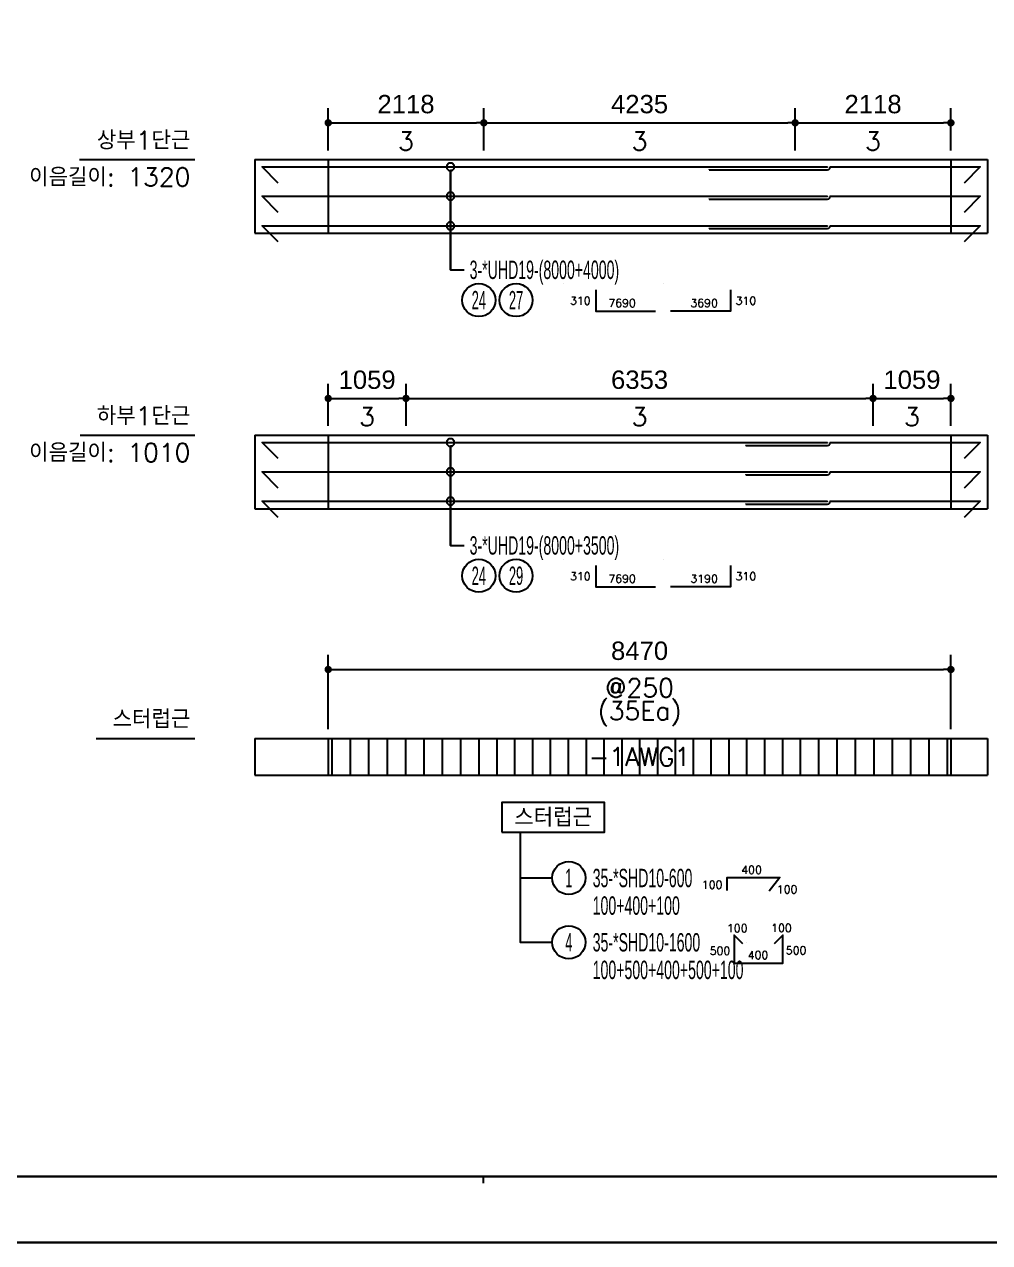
# Model space of a CAD drawing. Header units: millimetres. Extents: x 350420 to 672135, y -312840 to -44390.
# Drawn here: x 598944 to 612074, y -135386 to -118811 of the extents above; entities that cross this region are included whole.
import ezdxf
from ezdxf.enums import TextEntityAlignment as Align

# ---------------------------------------------------------------- set-up
doc = ezdxf.new("R2010")
doc.units = ezdxf.units.MM
doc.header["$LTSCALE"] = 65
doc.layers.get('Defpoints').update_dxf_attribs({"color": 145})
for name, color, linetype in [('00', 7, 'Continuous'), ('RP_DIM', 7, 'Continuous'), ('RP_TAG', 7, 'Continuous'), ('XDIM', 7, 'Continuous'), ('XREBAR', 1, 'Continuous'), ('XSTRUCT', 2, 'Continuous'), ('XTAG', 7, 'Continuous')]:
    doc.layers.add(name, color=color, linetype=linetype)
doc.styles.add('RPWK1', font='arial.ttf', dxfattribs={"bigfont": 'whgtxt.shx'})
doc.styles.add('RPWK2', font='romans.shx', dxfattribs={"bigfont": 'whgtxt.shx'})
doc.styles.get("Standard").update_dxf_attribs({"font": 'arial.ttf'})
doc.styles.add('XRebar', font='Romans.shx', dxfattribs={"bigfont": 'whgtxt.shx'})
doc.dimstyles.new('XRebarm', dxfattribs={"dimscale": 100, "dimtxt": 2.5, "dimasz": 1, "dimexe": 2, "dimexo": 0, "dimgap": 1.25, "dimtad": 1, "dimdec": 0, "dimzin": 0, "dimdsep": 46, "dimtxsty": 'Standard', "dimblk": 'DOT', "dimcen": 0.09, "dimclrd": 7, "dimclre": 7, "dimclrt": 3, "dimadec": 0, "dimazin": 0, "dimtfac": 1, "dimtdec": 4, "dimtofl": 0, "dimtmove": 0, "dimatfit": 3, "dimfxl": 0, "dimtolj": 1, "dimtzin": 0, "dimarcsym": 0})

# ---------------------------------------------------------------- blocks, each defined once
blk = doc.blocks.new('dhs_sheet2e')
at = {"color": 7}
blk.add_line((55508.9, 1997.6), (55508.9, 1797.9), dxfattribs=at)
blk.add_lwpolyline([(84000, 0), (84000, 59329.4), (0, 59329.4), (0, 0)], close=True, dxfattribs=at)
at = {"color": 30, "const_width": 64.9}
blk.add_lwpolyline([(81003.6, 57331.7), (2996.4, 57331.7), (2996.4, 1997.6), (81003.6, 1997.6)], close=True, dxfattribs=at)
blk = doc.blocks.new('DFHDHBSD')
at = {"color": 255, "xscale": 0.5, "yscale": 0.5, "zscale": 0.5}
blk.add_blockref('dhs_sheet2e', (0, 0), dxfattribs=at)
blk = doc.blocks.new('_Dot')
at = {"color": 0, "linetype": 'ByBlock', "lineweight": -2}
blk.add_line((-0.5, 0), (-1, 0), dxfattribs=at)
at = {"color": 0, "linetype": 'ByBlock', "const_width": 0.5}
blk.add_lwpolyline([(-0.25, 0, 1), (0.25, 0, 1)], format="xyb", close=True, dxfattribs=at)
blk = doc.blocks.new('*D1455')
at = {"layer": 'Defpoints', "color": 0, "linetype": 'Continuous', "ltscale": 7.6496e-308, "transparency": 16777216}
for p in [(605194, -120150), (603077, -120525), (605194, -120525)]:
    blk.add_point(p, dxfattribs=at)
at = {"layer": 'XDIM', "color": 7, "linetype": 'Continuous', "lineweight": -2, "ltscale": 7.6496e-308, "transparency": 16777216}
for p, q in [((603077, -120525), (603077, -119950)), ((605194, -120525), (605194, -119950)), ((603177, -120150), (605094, -120150))]:
    blk.add_line(p, q, dxfattribs=at)
at = {"layer": 'XDIM', "color": 7, "linetype": 'Continuous', "lineweight": -2, "ltscale": 7.6496e-308, "transparency": 16777216, "xscale": 100, "yscale": 100, "zscale": 100, "rotation": 180}
blk.add_blockref('_Dot', (603077, -120150), dxfattribs=at)
at = {"layer": 'XDIM', "color": 7, "linetype": 'Continuous', "lineweight": -2, "ltscale": 7.6496e-308, "transparency": 16777216, "xscale": 100, "yscale": 100, "zscale": 100}
blk.add_blockref('_Dot', (605194, -120150), dxfattribs=at)
at = {"layer": 'XDIM', "color": 3, "linetype": 'Continuous', "ltscale": 7.6496e-308, "transparency": 16777216, "insert": (604135, -119897), "char_height": 250, "attachment_point": 5}
blk.add_mtext('\\A1;2118', dxfattribs=at)
blk = doc.blocks.new('*D1456')
at = {"layer": 'Defpoints', "color": 0, "linetype": 'Continuous', "ltscale": 7.6496e-308, "transparency": 16777216}
for p in [(609429, -120150), (605194, -120525), (609429, -120525)]:
    blk.add_point(p, dxfattribs=at)
at = {"layer": 'XDIM', "color": 7, "linetype": 'Continuous', "lineweight": -2, "ltscale": 7.6496e-308, "transparency": 16777216}
for p, q in [((605194, -120525), (605194, -119950)), ((609429, -120525), (609429, -119950)), ((605294, -120150), (609329, -120150))]:
    blk.add_line(p, q, dxfattribs=at)
at = {"layer": 'XDIM', "color": 7, "linetype": 'Continuous', "lineweight": -2, "ltscale": 7.6496e-308, "transparency": 16777216, "xscale": 100, "yscale": 100, "zscale": 100, "rotation": 180}
blk.add_blockref('_Dot', (605194, -120150), dxfattribs=at)
at = {"layer": 'XDIM', "color": 7, "linetype": 'Continuous', "lineweight": -2, "ltscale": 7.6496e-308, "transparency": 16777216, "xscale": 100, "yscale": 100, "zscale": 100}
blk.add_blockref('_Dot', (609429, -120150), dxfattribs=at)
at = {"layer": 'XDIM', "color": 3, "linetype": 'Continuous', "ltscale": 7.6496e-308, "transparency": 16777216, "insert": (607312, -119897), "char_height": 250, "attachment_point": 5}
blk.add_mtext('\\A1;4235', dxfattribs=at)
blk = doc.blocks.new('*D1457')
at = {"layer": 'Defpoints', "color": 0, "linetype": 'Continuous', "ltscale": 7.6496e-308, "transparency": 16777216}
for p in [(611547, -120150), (609429, -120525), (611547, -120525)]:
    blk.add_point(p, dxfattribs=at)
at = {"layer": 'XDIM', "color": 7, "linetype": 'Continuous', "lineweight": -2, "ltscale": 7.6496e-308, "transparency": 16777216}
for p, q in [((609429, -120525), (609429, -119950)), ((611547, -120525), (611547, -119950)), ((609529, -120150), (611447, -120150))]:
    blk.add_line(p, q, dxfattribs=at)
at = {"layer": 'XDIM', "color": 7, "linetype": 'Continuous', "lineweight": -2, "ltscale": 7.6496e-308, "transparency": 16777216, "xscale": 100, "yscale": 100, "zscale": 100, "rotation": 180}
blk.add_blockref('_Dot', (609429, -120150), dxfattribs=at)
at = {"layer": 'XDIM', "color": 7, "linetype": 'Continuous', "lineweight": -2, "ltscale": 7.6496e-308, "transparency": 16777216, "xscale": 100, "yscale": 100, "zscale": 100}
blk.add_blockref('_Dot', (611547, -120150), dxfattribs=at)
at = {"layer": 'XDIM', "color": 3, "linetype": 'Continuous', "ltscale": 7.6496e-308, "transparency": 16777216, "insert": (610488, -119897), "char_height": 250, "attachment_point": 5}
blk.add_mtext('\\A1;2118', dxfattribs=at)
blk = doc.blocks.new('*D1458')
at = {"layer": 'Defpoints', "color": 0, "linetype": 'Continuous', "ltscale": 7.6496e-308, "transparency": 16777216}
for p in [(604135, -123900), (603077, -124275), (604135, -124275)]:
    blk.add_point(p, dxfattribs=at)
at = {"layer": 'XDIM', "color": 7, "linetype": 'Continuous', "lineweight": -2, "ltscale": 7.6496e-308, "transparency": 16777216}
for p, q in [((603077, -124275), (603077, -123700)), ((604135, -124275), (604135, -123700)), ((603177, -123900), (604035, -123900))]:
    blk.add_line(p, q, dxfattribs=at)
at = {"layer": 'XDIM', "color": 7, "linetype": 'Continuous', "lineweight": -2, "ltscale": 7.6496e-308, "transparency": 16777216, "xscale": 100, "yscale": 100, "zscale": 100, "rotation": 180}
blk.add_blockref('_Dot', (603077, -123900), dxfattribs=at)
at = {"layer": 'XDIM', "color": 7, "linetype": 'Continuous', "lineweight": -2, "ltscale": 7.6496e-308, "transparency": 16777216, "xscale": 100, "yscale": 100, "zscale": 100}
blk.add_blockref('_Dot', (604135, -123900), dxfattribs=at)
at = {"layer": 'XDIM', "color": 3, "linetype": 'Continuous', "ltscale": 7.6496e-308, "transparency": 16777216, "insert": (603606, -123647), "char_height": 250, "attachment_point": 5}
blk.add_mtext('\\A1;1059', dxfattribs=at)
blk = doc.blocks.new('*D1459')
at = {"layer": 'Defpoints', "color": 0, "linetype": 'Continuous', "ltscale": 7.6496e-308, "transparency": 16777216}
for p in [(610488, -123900), (604135, -124275), (610488, -124275)]:
    blk.add_point(p, dxfattribs=at)
at = {"layer": 'XDIM', "color": 7, "linetype": 'Continuous', "lineweight": -2, "ltscale": 7.6496e-308, "transparency": 16777216}
for p, q in [((604135, -124275), (604135, -123700)), ((610488, -124275), (610488, -123700)), ((604235, -123900), (610388, -123900))]:
    blk.add_line(p, q, dxfattribs=at)
at = {"layer": 'XDIM', "color": 7, "linetype": 'Continuous', "lineweight": -2, "ltscale": 7.6496e-308, "transparency": 16777216, "xscale": 100, "yscale": 100, "zscale": 100, "rotation": 180}
blk.add_blockref('_Dot', (604135, -123900), dxfattribs=at)
at = {"layer": 'XDIM', "color": 7, "linetype": 'Continuous', "lineweight": -2, "ltscale": 7.6496e-308, "transparency": 16777216, "xscale": 100, "yscale": 100, "zscale": 100}
blk.add_blockref('_Dot', (610488, -123900), dxfattribs=at)
at = {"layer": 'XDIM', "color": 3, "linetype": 'Continuous', "ltscale": 7.6496e-308, "transparency": 16777216, "insert": (607312, -123647), "char_height": 250, "attachment_point": 5}
blk.add_mtext('\\A1;6353', dxfattribs=at)
blk = doc.blocks.new('*D1460')
at = {"layer": 'Defpoints', "color": 0, "linetype": 'Continuous', "ltscale": 7.6496e-308, "transparency": 16777216}
for p in [(611547, -123900), (610488, -124275), (611547, -124275)]:
    blk.add_point(p, dxfattribs=at)
at = {"layer": 'XDIM', "color": 7, "linetype": 'Continuous', "lineweight": -2, "ltscale": 7.6496e-308, "transparency": 16777216}
for p, q in [((610488, -124275), (610488, -123700)), ((611547, -124275), (611547, -123700)), ((610588, -123900), (611447, -123900))]:
    blk.add_line(p, q, dxfattribs=at)
at = {"layer": 'XDIM', "color": 7, "linetype": 'Continuous', "lineweight": -2, "ltscale": 7.6496e-308, "transparency": 16777216, "xscale": 100, "yscale": 100, "zscale": 100, "rotation": 180}
blk.add_blockref('_Dot', (610488, -123900), dxfattribs=at)
at = {"layer": 'XDIM', "color": 7, "linetype": 'Continuous', "lineweight": -2, "ltscale": 7.6496e-308, "transparency": 16777216, "xscale": 100, "yscale": 100, "zscale": 100}
blk.add_blockref('_Dot', (611547, -123900), dxfattribs=at)
at = {"layer": 'XDIM', "color": 3, "linetype": 'Continuous', "ltscale": 7.6496e-308, "transparency": 16777216, "insert": (611017, -123647), "char_height": 250, "attachment_point": 5}
blk.add_mtext('\\A1;1059', dxfattribs=at)
blk = doc.blocks.new('*D1461')
at = {"layer": 'Defpoints', "color": 0, "linetype": 'Continuous', "ltscale": 7.6496e-308, "transparency": 16777216}
for p in [(611547, -127588), (603077, -128400), (611547, -128400)]:
    blk.add_point(p, dxfattribs=at)
at = {"layer": 'XDIM', "color": 7, "linetype": 'Continuous', "lineweight": -2, "ltscale": 7.6496e-308, "transparency": 16777216}
for p, q in [((603077, -128400), (603077, -127388)), ((611547, -128400), (611547, -127388)), ((603177, -127588), (611447, -127588))]:
    blk.add_line(p, q, dxfattribs=at)
at = {"layer": 'XDIM', "color": 7, "linetype": 'Continuous', "lineweight": -2, "ltscale": 7.6496e-308, "transparency": 16777216, "xscale": 100, "yscale": 100, "zscale": 100, "rotation": 180}
blk.add_blockref('_Dot', (603077, -127588), dxfattribs=at)
at = {"layer": 'XDIM', "color": 7, "linetype": 'Continuous', "lineweight": -2, "ltscale": 7.6496e-308, "transparency": 16777216, "xscale": 100, "yscale": 100, "zscale": 100}
blk.add_blockref('_Dot', (611547, -127588), dxfattribs=at)
at = {"layer": 'XDIM', "color": 3, "linetype": 'Continuous', "ltscale": 7.6496e-308, "transparency": 16777216, "insert": (607312, -127335), "char_height": 250, "attachment_point": 5}
blk.add_mtext('\\A1;8470', dxfattribs=at)
blk = doc.blocks.new('*U1731', base_point=(606125.1667, -130425))
at = {"layer": 'RP_TAG', "color": 0, "linetype": 'Continuous', "ltscale": 100}
blk.add_circle((606349.1667, -130425), 225, dxfattribs=at)
at = {"layer": 'RP_TAG', "color": 0, "linetype": 'Continuous', "ltscale": 100, "style": 'RPWK1', "width": 0.5}
blk.add_text('1', height=250, dxfattribs=at).set_placement((606349.1667, -130425), align=Align.MIDDLE_CENTER)
at = {"layer": 'RP_TAG', "color": 0, "linetype": 'Continuous', "ltscale": 100, "style": 'RPWK1', "width": 0.55}
for s, p in [('35-*SHD10-600', (606674.1667, -130425)), ('100+400+100', (606674.1667, -130800))]:
    blk.add_text(s, height=250, dxfattribs=at).set_placement(p, align=Align.MIDDLE_LEFT)
blk = doc.blocks.new('*U1763', base_point=(606125.1667, -131300))
at = {"layer": 'RP_TAG', "color": 0, "linetype": 'Continuous', "ltscale": 100}
blk.add_circle((606349.1667, -131300), 225, dxfattribs=at)
at = {"layer": 'RP_TAG', "color": 0, "linetype": 'Continuous', "ltscale": 100, "style": 'RPWK1', "width": 0.5}
blk.add_text('4', height=250, dxfattribs=at).set_placement((606349.1667, -131300), align=Align.MIDDLE_CENTER)
at = {"layer": 'RP_TAG', "color": 0, "linetype": 'Continuous', "ltscale": 100, "style": 'RPWK1', "width": 0.55}
for s, p in [('35-*SHD10-1600', (606674.1667, -131300)), ('100+500+400+500+100', (606674.1667, -131675))]:
    blk.add_text(s, height=250, dxfattribs=at).set_placement(p, align=Align.MIDDLE_LEFT)
blk = doc.blocks.new('*U1796', base_point=(604938.9167, -122150))
at = {"layer": 'RP_TAG', "color": 0, "linetype": 'Continuous', "ltscale": 100}
for centre in [(605125.4167, -122562.5), (605631.6667, -122562.5)]:
    blk.add_circle(centre, 225, dxfattribs=at)
at = {"layer": 'RP_TAG', "color": 0, "linetype": 'Continuous', "ltscale": 100, "style": 'RPWK1', "width": 0.55}
blk.add_text('3-*UHD19-(8000+4000)', height=250, dxfattribs=at).set_placement((605000.4167, -122150), align=Align.MIDDLE_LEFT)
at = {"layer": 'RP_TAG', "color": 0, "linetype": 'Continuous', "ltscale": 100, "style": 'RPWK1', "width": 0.5}
for s, p in [('24', (605125.4167, -122562.5)), ('27', (605631.6667, -122562.5))]:
    blk.add_text(s, height=250, dxfattribs=at).set_placement(p, align=Align.MIDDLE_CENTER)
blk = doc.blocks.new('*U1805', base_point=(604938.9167, -125900))
at = {"layer": 'RP_TAG', "color": 0, "linetype": 'Continuous', "ltscale": 100}
for centre in [(605125.4167, -126312.5), (605631.6667, -126312.5)]:
    blk.add_circle(centre, 225, dxfattribs=at)
at = {"layer": 'RP_TAG', "color": 0, "linetype": 'Continuous', "ltscale": 100, "style": 'RPWK1', "width": 0.55}
blk.add_text('3-*UHD19-(8000+3500)', height=250, dxfattribs=at).set_placement((605000.4167, -125900), align=Align.MIDDLE_LEFT)
at = {"layer": 'RP_TAG', "color": 0, "linetype": 'Continuous', "ltscale": 100, "style": 'RPWK1', "width": 0.5}
for s, p in [('24', (605125.4167, -126312.5)), ('29', (605631.6667, -126312.5))]:
    blk.add_text(s, height=250, dxfattribs=at).set_placement(p, align=Align.MIDDLE_CENTER)

msp = doc.modelspace()

# ---------------------------------------------------------------- linework, layer by layer
at = {"layer": 'RP_DIM', "color": 7, "linetype": 'Continuous', "ltscale": 100}
for points in [[(604740, -122150), (604740, -120800), (604760.7, -120800), (604790, -120770.7), (604790, -120729.3), (604760.7, -120700), (604719.3, -120700), (604690, -120729.3), (604690, -120770.7), (604719.3, -120800), (604760.7, -120800), (604740, -120800), (604740, -122150), (604927.5, -122150)], [(604790, -121129.3), (604760.7, -121100), (604719.3, -121100), (604690, -121129.3), (604690, -121170.7), (604719.3, -121200), (604760.7, -121200), (604790, -121170.7), (604790, -121129.3)], [(604790, -121529.3), (604760.7, -121500), (604719.3, -121500), (604690, -121529.3), (604690, -121570.7), (604719.3, -121600), (604760.7, -121600), (604790, -121570.7), (604790, -121529.3)], [(604740, -125900), (604740, -124550), (604760.7, -124550), (604790, -124520.7), (604790, -124479.3), (604760.7, -124450), (604719.3, -124450), (604690, -124479.3), (604690, -124520.7), (604719.3, -124550), (604760.7, -124550), (604740, -124550), (604740, -125900), (604927.5, -125900)], [(604790, -124879.3), (604760.7, -124850), (604719.3, -124850), (604690, -124879.3), (604690, -124920.7), (604719.3, -124950), (604760.7, -124950), (604790, -124920.7), (604790, -124879.3)], [(604790, -125279.3), (604760.7, -125250), (604719.3, -125250), (604690, -125279.3), (604690, -125320.7), (604719.3, -125350), (604760.7, -125350), (604790, -125320.7), (604790, -125279.3)], [(605686.7, -129800), (605686.7, -130425), (606124.2, -130425)], [(605686.7, -130425), (605686.7, -131300), (606124.2, -131300)]]:
    msp.add_lwpolyline(points, dxfattribs=at)
at = {"layer": 'RP_TAG', "color": 250, "linetype": 'Continuous', "ltscale": 100}
for p, q in [((606282.8, -122337.5), (606282.8, -122337.5)), ((607633.3, -122337.5), (607633.3, -122337.5)), ((606282.8, -126087.5), (606282.8, -126087.5)), ((607633.3, -126087.5), (607633.3, -126087.5)), ((608660.5, -130425), (608660.5, -130425)), ((608767.3, -131300), (608767.3, -131300))]:
    msp.add_line(p, q, dxfattribs=at)
at = {"layer": 'RP_TAG', "color": 1, "linetype": 'Continuous', "ltscale": 100}
for points in [[(606716.7, -122424.1), (606716.7, -122712.5), (607530.8, -122712.5)], [(608547.3, -122424.1), (608547.3, -122712.5), (607733.3, -122712.5)], [(606716.7, -126174.1), (606716.7, -126462.5), (607530.8, -126462.5)], [(608547.3, -126174.1), (608547.3, -126462.5), (607733.3, -126462.5)], [(608503.2, -130597.2), (608503.2, -130420.4), (609221.3, -130420.4), (609074.5, -130603.3)], [(608715.6, -131320.6), (608598.9, -131204.3), (608598.9, -131581.9), (609258.8, -131581.9), (609258.8, -131204.3), (609142.2, -131320.6)]]:
    msp.add_lwpolyline(points, dxfattribs=at)
at = {"layer": 'XDIM', "color": 7, "linetype": 'Continuous', "ltscale": 7.6496e-308}
for p, q in [((599692.7, -120650), (601264.2, -120650)), ((599703.2, -124400), (601264.2, -124400)), ((599920.4, -128525), (601264.2, -128525))]:
    msp.add_line(p, q, dxfattribs=at)
at = {"layer": 'XREBAR', "color": 1, "linetype": 'Continuous', "ltscale": 7.6496e-308}
for p, q in [((603126.7, -128525), (603126.7, -129025)), ((603376.7, -128525), (603376.7, -129025)), ((603626.7, -128525), (603626.7, -129025)), ((603876.7, -128525), (603876.7, -129025)), ((604126.7, -128525), (604126.7, -129025)), ((604376.7, -128525), (604376.7, -129025)), ((604626.7, -128525), (604626.7, -129025)), ((604876.7, -128525), (604876.7, -129025)), ((605126.7, -128525), (605126.7, -129025)), ((605369.4, -128525), (605369.4, -129025)), ((605612.2, -128525), (605612.2, -129025)), ((605855, -128525), (605855, -129025)), ((606097.8, -128525), (606097.8, -129025)), ((606340.6, -128525), (606340.6, -129025)), ((606583.3, -128525), (606583.3, -129025)), ((606826.1, -128525), (606826.1, -129025)), ((607068.9, -128525), (607068.9, -129025)), ((607311.7, -128525), (607311.7, -129025)), ((607554.4, -128525), (607554.4, -129025)), ((607797.2, -128525), (607797.2, -129025)), ((608040, -128525), (608040, -129025)), ((608282.8, -128525), (608282.8, -129025)), ((608525.6, -128525), (608525.6, -129025)), ((608768.3, -128525), (608768.3, -129025)), ((609011.1, -128525), (609011.1, -129025)), ((609253.9, -128525), (609253.9, -129025)), ((609496.7, -128525), (609496.7, -129025)), ((609746.7, -128525), (609746.7, -129025)), ((609996.7, -128525), (609996.7, -129025)), ((610246.7, -128525), (610246.7, -129025)), ((610496.7, -128525), (610496.7, -129025)), ((610746.7, -128525), (610746.7, -129025)), ((610996.7, -128525), (610996.7, -129025)), ((611246.7, -128525), (611246.7, -129025)), ((611496.7, -128525), (611496.7, -129025))]:
    msp.add_line(p, q, dxfattribs=at)
for points in [[(602395.9, -120969.2), (602176.7, -120750), (609866.7, -120750), (609866.7, -120750)], [(608256.7, -120790), (608256.7, -120790), (609866.7, -120790), (609886.7, -120784.6), (609901.3, -120770), (609906.7, -120750), (611946.7, -120750), (611727.5, -120969.2)], [(602395.9, -121369.2), (602176.7, -121150), (609866.7, -121150), (609866.7, -121150)], [(608256.7, -121190), (608256.7, -121190), (609866.7, -121190), (609886.7, -121184.6), (609901.3, -121170), (609906.7, -121150), (611946.7, -121150), (611727.5, -121369.2)], [(602395.9, -121769.2), (602176.7, -121550), (609866.7, -121550), (609866.7, -121550)], [(608256.7, -121590), (608256.7, -121590), (609866.7, -121590), (609886.7, -121584.6), (609901.3, -121570), (609906.7, -121550), (611946.7, -121550), (611727.5, -121769.2)], [(602395.9, -124719.2), (602176.7, -124500), (609866.7, -124500), (609866.7, -124500)], [(608756.7, -124540), (608756.7, -124540), (609866.7, -124540), (609886.7, -124534.6), (609901.3, -124520), (609906.7, -124500), (611946.7, -124500), (611727.5, -124719.2)], [(602395.9, -125119.2), (602176.7, -124900), (609866.7, -124900), (609866.7, -124900)], [(608756.7, -124940), (608756.7, -124940), (609866.7, -124940), (609886.7, -124934.6), (609901.3, -124920), (609906.7, -124900), (611946.7, -124900), (611727.5, -125119.2)], [(602395.9, -125519.2), (602176.7, -125300), (609866.7, -125300), (609866.7, -125300)], [(608756.7, -125340), (608756.7, -125340), (609866.7, -125340), (609886.7, -125334.6), (609901.3, -125320), (609906.7, -125300), (611946.7, -125300), (611727.5, -125519.2)]]:
    msp.add_lwpolyline(points, dxfattribs=at)
at = {"layer": 'XSTRUCT', "color": 7, "linetype": 'Continuous', "ltscale": 7.6496e-308}
for p, q in [((602076.7, -120650), (602076.7, -121650)), ((612046.7, -120650), (612046.7, -121650)), ((602076.7, -124400), (602076.7, -125400)), ((612046.7, -124400), (612046.7, -125400)), ((602076.7, -128525), (602076.7, -129025)), ((612046.7, -128525), (612046.7, -129025))]:
    msp.add_line(p, q, dxfattribs=at)
at = {"layer": 'XSTRUCT', "color": 2, "linetype": 'Continuous', "ltscale": 7.6496e-308}
for p, q in [((602076.7, -120650), (603076.7, -120650)), ((603076.7, -120650), (611546.7, -120650)), ((611546.7, -120650), (612046.7, -120650)), ((602076.7, -121650), (603076.7, -121650)), ((603076.7, -121650), (611546.7, -121650)), ((611546.7, -121650), (612046.7, -121650)), ((602076.7, -124400), (603076.7, -124400)), ((603076.7, -124400), (611546.7, -124400)), ((611546.7, -124400), (612046.7, -124400)), ((602076.7, -125400), (603076.7, -125400)), ((603076.7, -125400), (611546.7, -125400)), ((611546.7, -125400), (612046.7, -125400)), ((602076.7, -128525), (603076.7, -128525)), ((611546.7, -128525), (612046.7, -128525)), ((602076.7, -129025), (603076.7, -129025)), ((611546.7, -129025), (612046.7, -129025))]:
    msp.add_line(p, q, dxfattribs=at)
at = {"layer": 'XSTRUCT', "color": 253, "linetype": 'Continuous', "ltscale": 7.6496e-308}
for p, q in [((603076.7, -120650), (603076.7, -121650)), ((611546.7, -120650), (611546.7, -121650)), ((603076.7, -124400), (603076.7, -125400)), ((611546.7, -124400), (611546.7, -125400)), ((603076.7, -128525), (603076.7, -129025)), ((611546.7, -128525), (611546.7, -129025))]:
    msp.add_line(p, q, dxfattribs=at)
at = {"layer": 'XSTRUCT', "color": 1, "linetype": 'Continuous', "ltscale": 7.6496e-308}
for p, q in [((603076.7, -128525), (611546.7, -128525)), ((603076.7, -129025), (611546.7, -129025))]:
    msp.add_line(p, q, dxfattribs=at)
at = {"layer": 'XTAG', "color": 7, "linetype": 'Continuous', "ltscale": 7.6496e-308}
msp.add_lwpolyline([(605436.7, -129800), (606836.7, -129800), (606836.7, -129400), (605436.7, -129400), (605436.7, -129800)], close=True, dxfattribs=at)

# ---------------------------------------------------------------- block references
at = {"layer": '00', "xscale": 0.8999999981431359, "yscale": 0.8999999981431359, "zscale": 0.8999999981431359}
for p in [(580204.9, -135386.2), (580204.9, -162084.4)]:
    msp.add_blockref('DFHDHBSD', p, dxfattribs=at)
at = {"layer": 'RP_TAG', "color": 31, "linetype": 'Continuous', "ltscale": 1.15363e-317}
for name, p in [('*U1796', (604938.9, -122150)), ('*U1805', (604938.9, -125900))]:
    msp.add_blockref(name, p, dxfattribs=at)
at = {"layer": 'RP_TAG', "color": 30, "linetype": 'Continuous', "ltscale": 1.15363e-317}
for name, p in [('*U1731', (606125.2, -130425)), ('*U1763', (606125.2, -131300))]:
    msp.add_blockref(name, p, dxfattribs=at)

# ---------------------------------------------------------------- texts
at = {"layer": 'RP_TAG', "color": 2, "linetype": 'Continuous', "ltscale": 100, "style": 'RPWK2'}
for p in [(606646.2, -122657.4), (606646.2, -126407.4)]:
    msp.add_text('310', height=108.89, dxfattribs=at).set_placement(p, align=Align.BOTTOM_RIGHT)
for s, p in [('7690', (607074.1, -122689.7)), ('7690', (607074.1, -126439.7)), ('400', (608835.1, -130400.1)), ('100', (608640.1, -131196.3)), ('100', (609241.9, -131192)), ('400', (608923.2, -131560.3))]:
    msp.add_text(s, height=108.89, dxfattribs=at).set_placement(p, align=Align.BOTTOM_CENTER)
for s, p in [('3690', (608189.9, -122689.7)), ('3190', (608189.9, -126439.7))]:
    msp.add_text(s, height=108.89, rotation=359.99998, dxfattribs=at).set_placement(p, align=Align.BOTTOM_CENTER)
for p in [(608617.8, -122657.4), (608617.8, -126407.4)]:
    msp.add_text('310', height=108.89, rotation=359.99998, dxfattribs=at).set_placement(p, align=Align.BOTTOM_LEFT)
for s, p in [('100', (608438.8, -130515.9)), ('500', (608545.6, -131414.7))]:
    msp.add_text(s, height=108.89, dxfattribs=at).set_placement(p, align=Align.MIDDLE_RIGHT)
msp.add_text('100', height=108.89, dxfattribs=at).set_placement((609178.6, -130524.9), align=Align.TOP_LEFT)
msp.add_text('500', height=108.89, dxfattribs=at).set_placement((609301.2, -131409.7), align=Align.MIDDLE_LEFT)
at = {"layer": 'XDIM', "color": 7, "linetype": 'Continuous', "ltscale": 7.6496e-308, "style": 'XRebar'}
for s, p in [('상부1단근', (601201.7, -120587.5)), ('이음길이: 1320', (601201.7, -121087.5)), ('하부1단근', (601201.7, -124337.5)), ('이음길이: 1010', (601201.7, -124837.5)), ('스터럽근', (601201.7, -128462.5))]:
    msp.add_text(s, height=250, dxfattribs=at).set_placement(p, align=Align.BOTTOM_RIGHT)
for s, p in [('3', (604135.4, -120275)), ('3', (607311.7, -120275)), ('3', (610487.9, -120275)), ('3', (603606, -124025)), ('3', (607311.7, -124025)), ('3', (611017.3, -124025)), ('@250', (607311.7, -127712.5)), ('(35Ea)', (607311.7, -128025))]:
    msp.add_text(s, height=250, dxfattribs=at).set_placement(p, align=Align.TOP_CENTER)
at = {"layer": 'XDIM', "color": 3, "linetype": 'Continuous', "ltscale": 7.6496e-308, "style": 'XRebar'}
msp.add_text('스터럽근', height=250, dxfattribs=at).set_placement((606136.7, -129600), align=Align.MIDDLE_CENTER)
at = {"layer": 'XSTRUCT', "color": 2, "linetype": 'Continuous', "ltscale": 7.6496e-308, "style": 'XRebar'}
msp.add_text('-1AWG1', height=250, dxfattribs=at).set_placement((607311.7, -128775), align=Align.MIDDLE_CENTER)

# ---------------------------------------------------------------- dimensions: what is measured, and where the dimension line sits
at = {"layer": 'XDIM', "color": 7, "linetype": 'Continuous', "ltscale": 7.6496e-308}
for base, p1, p2, picture, middle in [((605194.1666667, -120150), (603076.6666667, -120525), (605194.1666667, -120525), '*D1455', (604135.4166667, -120150)), ((609429.2, -120150), (605194.2, -120525), (609429.2, -120525), '*D1456', (607311.7, -120150)), ((611546.6666667, -120150), (609429.1666667, -120525), (611546.6666667, -120525), '*D1457', (610487.9166667, -120150)), ((604135.4, -123900), (603076.7, -124275), (604135.4, -124275), '*D1458', (603606, -123900)), ((610487.9166667, -123900), (604135.4166667, -124275), (610487.9166667, -124275), '*D1459', (607311.6666667, -123900)), ((611546.7, -123900), (610487.9, -124275), (611546.7, -124275), '*D1460', (611017.3, -123900)), ((611546.7, -127587.5), (603076.7, -128400), (611546.7, -128400), '*D1461', (607311.7, -127587.5))]:
    dim = msp.add_linear_dim(base=base, p1=p1, p2=p2, angle=0, dimstyle='XRebarm', override={"dimscale": 100}, dxfattribs=at)
    dim.commit()
    dim.dimension.update_dxf_attribs({"geometry": picture, "text_midpoint": middle, "dimtype": 161})

doc.saveas('drawing.dxf')
